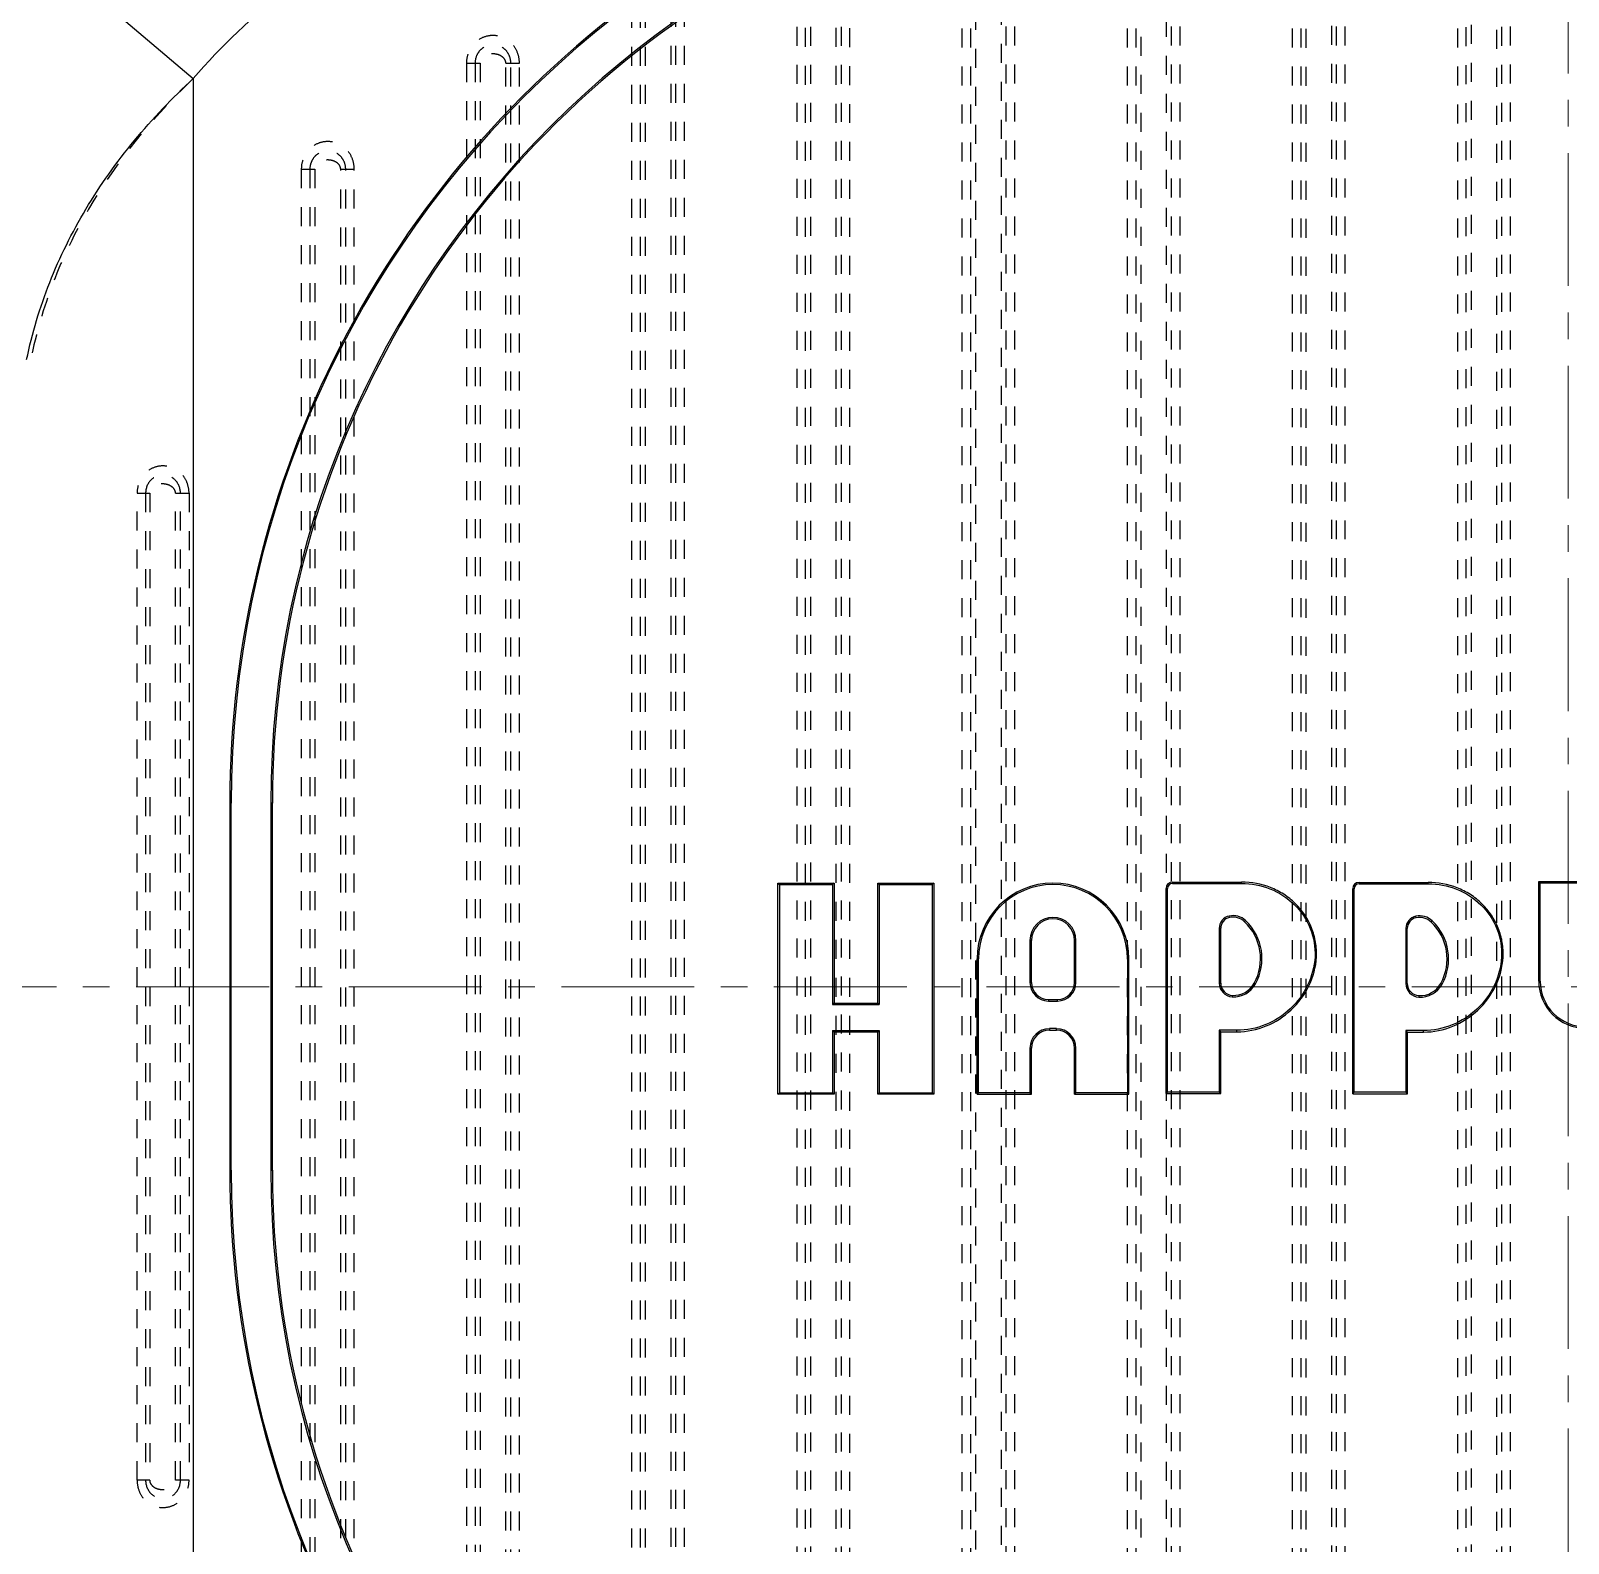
# Model space of a CAD drawing. Header units: millimetres. Extents: x 1937 to 4271, y -9032 to 1737.
# Drawn here: x 2659.6 to 2791.8, y -112.7 to 17.4 of the extents above; entities that cross this region are included whole.
import ezdxf

# ---------------------------------------------------------------- set-up
doc = ezdxf.new("R2010")
doc.units = ezdxf.units.MM
doc.header["$LTSCALE"] = 16.335
doc.linetypes.add('CENTER', pattern=[0.6, 0.375, -0.075, 0.075, -0.075])
doc.linetypes.add('HIDDEN', pattern=[0.2, 0.1, -0.1])
doc.layers.get('0').update_dxf_attribs({"linetype": 'CONTINUOUS'})
doc.layers.add('center', color=1, linetype='CENTER', lineweight=9)
doc.layers.add('DEFAULT_2', color=8, linetype='HIDDEN')

msp = doc.modelspace()

# ---------------------------------------------------------------- linework, layer by layer
at = {"color": 7, "linetype": 'Continuous'}
for p, q in [((2659.902, 24.899), (2673.586, 13.292)), ((2673.586, 13.292), (2673.586, -142.885)), ((2676.713, -49.022), (2676.713, -80.572)), ((2676.841, -49.022), (2676.713, -49.022)), ((2676.841, -80.572), (2676.841, -49.022)), ((2680.251, -49.022), (2680.251, -80.572)), ((2680.379, -49.022), (2680.251, -49.022)), ((2680.379, -80.572), (2680.379, -49.022)), ((2723.853, -74.043), (2723.853, -55.879)), ((2723.853, -55.879), (2723.98, -56.007)), ((2723.853, -55.879), (2728.674, -55.879)), ((2723.98, -56.007), (2723.98, -73.915)), ((2723.98, -56.007), (2728.546, -56.007)), ((2728.674, -55.879), (2728.546, -56.007)), ((2728.546, -56.007), (2728.546, -66.324)), ((2728.674, -55.879), (2728.674, -66.197)), ((2732.429, -66.197), (2732.429, -55.879)), ((2732.429, -55.879), (2732.556, -56.007)), ((2732.429, -55.879), (2737.25, -55.879)), ((2732.556, -56.007), (2732.556, -66.324)), ((2732.556, -56.007), (2737.122, -56.007)), ((2737.25, -55.879), (2737.122, -56.007)), ((2737.122, -56.007), (2737.122, -73.915)), ((2737.25, -55.879), (2737.25, -74.043)), ((2757.222, -73.977), (2757.222, -56.346)), ((2757.35, -56.346), (2757.222, -56.346)), ((2757.35, -73.849), (2757.35, -56.346)), ((2757.771, -55.797), (2757.771, -55.925)), ((2757.771, -55.797), (2763.715, -55.797)), ((2757.771, -55.925), (2763.715, -55.925)), ((2763.715, -55.925), (2763.715, -55.797)), ((2773.267, -74.001), (2773.267, -56.37)), ((2773.394, -56.37), (2773.267, -56.37)), ((2773.394, -73.874), (2773.394, -56.37)), ((2773.815, -55.822), (2773.815, -55.95)), ((2773.815, -55.822), (2779.759, -55.822)), ((2773.815, -55.95), (2779.759, -55.95)), ((2779.759, -55.95), (2779.759, -55.822)), ((2789.258, -64.325), (2789.258, -55.749)), ((2789.258, -55.749), (2789.385, -55.876)), ((2789.258, -55.749), (2794.008, -55.749)), ((2789.385, -64.325), (2789.385, -55.876)), ((2789.385, -55.876), (2793.88, -55.876)), ((2762.669, -58.841), (2762.642, -58.716)), ((2763.971, -59.207), (2764.059, -59.114)), ((2778.713, -58.865), (2778.687, -58.74)), ((2780.015, -59.231), (2780.103, -59.138)), ((2761.788, -59.756), (2761.788, -64.489)), ((2761.915, -59.772), (2761.788, -59.772)), ((2761.915, -64.489), (2761.915, -59.772)), ((2777.832, -59.78), (2777.832, -64.513)), ((2777.96, -59.796), (2777.832, -59.796)), ((2777.96, -64.513), (2777.96, -59.796)), ((2745.519, -60.812), (2745.519, -64.446)), ((2745.647, -60.812), (2745.519, -60.812)), ((2745.647, -64.446), (2745.647, -60.812)), ((2749.344, -64.446), (2749.344, -60.812)), ((2749.472, -60.812), (2749.344, -60.812)), ((2749.472, -64.446), (2749.472, -60.812)), ((2740.97, -74.043), (2740.97, -62.407)), ((2741.097, -62.407), (2740.97, -62.407)), ((2741.097, -73.915), (2741.097, -62.407)), ((2753.894, -62.407), (2753.894, -73.915)), ((2754.021, -62.407), (2753.894, -62.407)), ((2754.021, -74.043), (2754.021, -62.407)), ((2770.152, -62.236), (2770.025, -62.23)), ((2786.197, -62.26), (2786.069, -62.254)), ((2745.519, -64.446), (2745.647, -64.446)), ((2749.344, -64.446), (2749.472, -64.446)), ((2761.788, -64.489), (2761.915, -64.489)), ((2764.793, -64.491), (2764.904, -64.552)), ((2777.832, -64.513), (2777.96, -64.513)), ((2780.837, -64.515), (2780.949, -64.577)), ((2789.258, -64.325), (2789.385, -64.325)), ((2747.098, -65.897), (2747.098, -66.025)), ((2747.098, -65.897), (2747.893, -65.897)), ((2747.098, -66.025), (2747.893, -66.025)), ((2747.893, -66.025), (2747.893, -65.897)), ((2762.919, -65.539), (2762.914, -65.667)), ((2778.964, -65.564), (2778.958, -65.691)), ((2728.674, -66.197), (2728.546, -66.324)), ((2728.546, -66.324), (2732.556, -66.324)), ((2728.674, -66.197), (2732.429, -66.197)), ((2732.429, -66.197), (2732.556, -66.324)), ((2728.546, -68.566), (2728.546, -73.915)), ((2728.674, -68.693), (2728.546, -68.566)), ((2728.546, -68.566), (2732.556, -68.566)), ((2728.674, -68.693), (2728.674, -74.043)), ((2732.429, -68.693), (2728.674, -68.693)), ((2732.429, -68.693), (2732.556, -68.566)), ((2732.429, -74.043), (2732.429, -68.693)), ((2732.556, -68.566), (2732.556, -73.915)), ((2747.198, -68.402), (2747.198, -68.53)), ((2747.793, -68.402), (2747.198, -68.402)), ((2747.198, -68.53), (2747.793, -68.53)), ((2747.793, -68.53), (2747.793, -68.402)), ((2761.789, -68.542), (2761.789, -73.849)), ((2761.917, -68.669), (2761.789, -68.542)), ((2763.316, -68.542), (2761.789, -68.542)), ((2761.917, -73.977), (2761.917, -68.669)), ((2761.917, -68.669), (2763.316, -68.669)), ((2763.316, -68.669), (2763.316, -68.542)), ((2777.833, -68.566), (2777.833, -73.874)), ((2777.961, -68.694), (2777.833, -68.566)), ((2779.361, -68.566), (2777.833, -68.566)), ((2777.961, -74.001), (2777.961, -68.694)), ((2777.961, -68.694), (2779.361, -68.694)), ((2779.361, -68.694), (2779.361, -68.566)), ((2745.519, -70.082), (2745.519, -73.915)), ((2745.647, -70.082), (2745.519, -70.082)), ((2745.647, -74.043), (2745.647, -70.082)), ((2749.344, -74.043), (2749.344, -70.082)), ((2749.472, -70.082), (2749.344, -70.082)), ((2749.472, -73.915), (2749.472, -70.082)), ((2723.853, -74.043), (2723.98, -73.915)), ((2723.98, -73.915), (2728.546, -73.915)), ((2728.674, -74.043), (2728.546, -73.915)), ((2732.429, -74.043), (2732.556, -73.915)), ((2732.556, -73.915), (2737.122, -73.915)), ((2737.25, -74.043), (2737.122, -73.915)), ((2740.97, -74.043), (2741.097, -73.915)), ((2745.519, -73.915), (2741.097, -73.915)), ((2745.647, -74.043), (2745.519, -73.915)), ((2749.344, -74.043), (2749.472, -73.915)), ((2753.894, -73.915), (2749.472, -73.915)), ((2754.021, -74.043), (2753.894, -73.915)), ((2757.222, -73.977), (2757.35, -73.849)), ((2757.222, -73.977), (2761.917, -73.977)), ((2761.789, -73.849), (2757.35, -73.849)), ((2761.917, -73.977), (2761.789, -73.849)), ((2773.267, -74.001), (2773.394, -73.874)), ((2773.267, -74.001), (2777.961, -74.001)), ((2777.833, -73.874), (2773.394, -73.874)), ((2777.961, -74.001), (2777.833, -73.874)), ((2728.674, -74.043), (2723.853, -74.043)), ((2737.25, -74.043), (2732.429, -74.043)), ((2740.97, -74.043), (2745.647, -74.043)), ((2749.344, -74.043), (2754.021, -74.043)), ((2676.713, -80.572), (2676.841, -80.572)), ((2680.251, -80.572), (2680.379, -80.572))]:
    msp.add_line(p, q, dxfattribs=at)
for centre, radius, start, end in [((2711.146, -18.566), 75.411, 98.74901, 171.02639), ((2711.146, -18.566), 74.964, 98.74901, 171.02639), ((2711.146, -18.566), 74.465, 98.74901, 171.02639), ((2711.146, -18.566), 69.173, 98.74901, 171.02639), ((2711.146, -18.566), 68.675, 98.74901, 171.02639), ((2762.696, -49.022), 85.855, 90, 180), ((2762.696, -49.022), 82.445, 90, 180), ((2711.146, -18.566), 49.251, 126.78659, 139.69559), ((2762.696, -49.022), 85.983, 125.61544, 180), ((2762.696, -49.022), 82.317, 121.88132, 180), ((2747.496, -62.407), 6.526, 360, 180), ((2747.496, -62.407), 6.398, 360, 180), ((2757.771, -56.346), 0.548, 90, 180), ((2757.771, -56.346), 0.421, 90, 180), ((2773.815, -56.37), 0.548, 90, 180), ((2773.815, -56.37), 0.421, 90, 180), ((2747.496, -60.812), 1.977, 359.99997, 179.99997), ((2747.496, -60.812), 1.849, 359.99997, 179.99997), ((2762.867, -59.772), 0.952, 102.00106, 180), ((2762.971, -60.264), 1.583, 46.60569, 102.00106), ((2762.971, -60.264), 1.455, 46.60572, 102.00106), ((2760.972, -62.379), 4.366, 331.07286, 46.6053), ((2760.972, -62.379), 4.493, 331.07286, 46.6053), ((2778.911, -59.796), 0.952, 102.00106, 180), ((2779.016, -60.288), 1.583, 46.60569, 102.00106), ((2779.016, -60.288), 1.455, 46.60572, 102.00106), ((2777.016, -62.403), 4.366, 331.07286, 46.6053), ((2777.016, -62.403), 4.493, 331.07286, 46.6053), ((2747.098, -64.446), 1.579, 180, 270), ((2747.098, -64.446), 1.452, 180, 270), ((2747.893, -64.446), 1.579, 270, 0), ((2747.893, -64.446), 1.452, 270, 0), ((2762.967, -64.489), 1.179, 180, 267.41042), ((2762.967, -64.489), 1.052, 180, 267.41042), ((2763.011, -63.506), 2.163, 267.41042, 331.07286), ((2763.011, -63.506), 2.035, 267.41042, 331.07286), ((2779.011, -64.513), 1.179, 180, 267.41042), ((2779.011, -64.513), 1.052, 180, 267.41042), ((2779.056, -63.531), 2.163, 267.41042, 331.07286), ((2779.056, -63.531), 2.035, 267.41042, 331.07286), ((2793.298, -64.325), 4.04, 180.00001, 270.00001), ((2793.298, -64.325), 3.913, 180.00001, 270.00001), ((2747.198, -70.082), 1.679, 90, 180), ((2747.198, -70.082), 1.552, 90, 180), ((2747.793, -70.082), 1.679, 0, 90), ((2747.793, -70.082), 1.552, 0, 90), ((2762.696, -80.572), 85.983, 180, 234.38456), ((2762.696, -80.572), 85.855, 180, 270), ((2762.696, -80.572), 82.445, 180, 270), ((2762.696, -80.572), 82.317, 180, 238.11868)]:
    msp.add_arc(centre, radius, start, end, dxfattribs=at)
for points, knots in [([(2659.902, 24.899), (2657.921, 22.564), (2654.269, 17.622), (2649.846, 9.542), (2646.562, 0.937), (2645.179, -5.05), (2644.696, -8.073)], [0, 0, 0, 0, 0.2500741, 0.5000447, 0.7499954, 1, 1, 1, 1]), ([(2659.257, -10.872), (2659.722, -8.612), (2661.073, -4.13), (2664.22, 2.215), (2668.412, 8.105), (2671.777, 11.63), (2673.586, 13.292)], [0, 0, 0, 0, 0.242583, 0.4894023, 0.7416661, 1, 1, 1, 1]), ([(2770.152, -62.236), (2770.17, -61.812), (2770.117, -60.959), (2769.66, -59.322), (2768.691, -57.865), (2767.356, -56.811), (2765.844, -56.035), (2764.559, -55.797), (2763.715, -55.797)], [0, 0, 0, 0, 0.1252718, 0.2506064, 0.499847, 0.6251605, 0.75047, 1, 1, 1, 1]), ([(2763.715, -55.925), (2764.542, -55.925), (2766.213, -56.231), (2768.354, -57.603), (2769.778, -59.718), (2770.058, -61.404), (2770.025, -62.229)], [0, 0, 0, 0, 0.2502633, 0.5002376, 0.7500838, 1, 1, 1, 1]), ([(2786.197, -62.26), (2786.214, -61.837), (2786.161, -60.983), (2785.704, -59.346), (2784.735, -57.889), (2783.401, -56.836), (2781.889, -56.059), (2780.603, -55.822), (2779.759, -55.822)], [0, 0, 0, 0, 0.1252718, 0.2506064, 0.499847, 0.6251605, 0.75047, 1, 1, 1, 1]), ([(2779.759, -55.95), (2780.586, -55.95), (2782.257, -56.255), (2784.399, -57.627), (2785.823, -59.742), (2786.103, -61.429), (2786.069, -62.254)], [0, 0, 0, 0, 0.2502633, 0.5002376, 0.7500838, 1, 1, 1, 1]), ([(2762.642, -58.716), (2762.41, -58.765), (2761.968, -59.031), (2761.788, -59.518), (2761.788, -59.756)], [0, 0, 0, 0, 0.4998673, 1, 1, 1, 1]), ([(2778.687, -58.74), (2778.454, -58.79), (2778.012, -59.056), (2777.832, -59.543), (2777.832, -59.78)], [0, 0, 0, 0, 0.4998673, 1, 1, 1, 1]), ([(2770.025, -62.229), (2769.972, -63.066), (2769.527, -64.734), (2768.001, -66.8), (2765.847, -68.2), (2764.155, -68.542), (2763.316, -68.542)], [0, 0, 0, 0, 0.2499863, 0.5000031, 0.7500191, 1, 1, 1, 1]), ([(2763.316, -68.669), (2764.171, -68.669), (2765.896, -68.322), (2768.091, -66.894), (2769.646, -64.789), (2770.099, -63.088), (2770.152, -62.236)], [0, 0, 0, 0, 0.2499782, 0.4999864, 0.7500007, 1, 1, 1, 1]), ([(2786.069, -62.254), (2786.017, -63.09), (2785.572, -64.758), (2784.046, -66.824), (2781.892, -68.224), (2780.199, -68.566), (2779.361, -68.566)], [0, 0, 0, 0, 0.2499863, 0.5000031, 0.7500191, 1, 1, 1, 1]), ([(2779.361, -68.694), (2780.215, -68.694), (2781.94, -68.346), (2784.135, -66.919), (2785.691, -64.813), (2786.143, -63.113), (2786.197, -62.26)], [0, 0, 0, 0, 0.2499782, 0.4999864, 0.7500007, 1, 1, 1, 1])]:
    msp.add_open_spline(points, degree=3, knots=knots, dxfattribs=at)
at = {"layer": 'center', "color": 1, "linetype": 'CENTER', "ltscale": 1.86513}
for p, q in [((2791.796, -223.901), (2791.796, 75.97)), ((2632.107, -64.797), (2951.484, -64.797))]:
    msp.add_line(p, q, dxfattribs=at)
at = {"layer": 'DEFAULT_2', "color": 8, "linetype": 'HIDDEN'}
for p, q in [((2769.236, 24.103), (2769.236, -153.696)), ((2771.456, -153.696), (2771.456, 24.103)), ((2783.436, 24.448), (2783.436, -154.041)), ((2785.656, -154.041), (2785.656, 24.448)), ((2755.036, 23.416), (2755.036, -153.01)), ((2757.256, -153.01), (2757.256, 23.416)), ((2740.836, 22.387), (2740.836, -151.98)), ((2743.056, -151.98), (2743.056, 22.387)), ((2725.47, 21.015), (2725.47, -150.608)), ((2726.208, -150.606), (2726.208, 21.013)), ((2726.636, 21.013), (2726.636, -150.606)), ((2728.856, -150.606), (2728.856, 21.013)), ((2729.284, 21.013), (2729.284, -150.606)), ((2730.022, -150.608), (2730.022, 21.015)), ((2739.67, 20.877), (2739.67, -150.471)), ((2740.409, 20.877), (2740.409, -150.471)), ((2743.483, -150.471), (2743.483, 20.877)), ((2744.222, -150.471), (2744.222, 20.877)), ((2753.87, 20.877), (2753.87, -150.471)), ((2754.608, 20.877), (2754.608, -150.471)), ((2757.684, -150.471), (2757.684, 20.877)), ((2758.422, -150.471), (2758.422, 20.877)), ((2768.07, 20.877), (2768.07, -150.471)), ((2768.808, 20.877), (2768.808, -150.517)), ((2771.884, -150.471), (2771.884, 20.877)), ((2772.622, -150.471), (2772.622, 20.877)), ((2782.27, 20.877), (2782.27, -150.471)), ((2783.008, -150.53), (2783.008, 20.936)), ((2786.084, -150.506), (2786.084, 20.913)), ((2786.822, -150.471), (2786.822, 20.877)), ((2711.27, 19.292), (2711.27, -148.885)), ((2712.008, 19.292), (2712.008, -148.885)), ((2712.436, 19.292), (2712.436, -148.885)), ((2714.656, -148.885), (2714.656, 19.292)), ((2715.084, -148.885), (2715.084, 19.292)), ((2715.822, -148.885), (2715.822, 19.292)), ((2697.07, 14.617), (2697.07, -144.211)), ((2697.07, 14.617), (2698.236, 14.617)), ((2697.808, 14.617), (2697.808, -144.211)), ((2698.236, 14.617), (2698.236, -144.211)), ((2700.456, -144.211), (2700.456, 14.617)), ((2700.456, 14.617), (2701.622, 14.617)), ((2700.884, -144.211), (2700.884, 14.617)), ((2701.622, -144.211), (2701.622, 14.617)), ((2682.87, 5.496), (2682.87, -135.089)), ((2682.87, 5.496), (2684.036, 5.496)), ((2683.608, 5.496), (2683.608, -135.089)), ((2684.036, 5.496), (2684.036, -135.089)), ((2686.256, -135.089), (2686.256, 5.496)), ((2686.256, 5.496), (2687.422, 5.496)), ((2686.684, -135.089), (2686.684, 5.496)), ((2687.422, -135.089), (2687.422, 5.496)), ((2668.756, -107.232), (2668.756, -22.362)), ((2668.756, -22.362), (2669.836, -22.362)), ((2669.481, -22.362), (2669.481, -107.232)), ((2669.836, -22.362), (2669.836, -107.232)), ((2672.056, -107.232), (2672.056, -22.362)), ((2672.056, -22.362), (2673.217, -22.362)), ((2672.484, -107.232), (2672.484, -22.362)), ((2673.217, -22.362), (2673.217, -107.232)), ((2669.836, -107.232), (2668.756, -107.232)), ((2673.217, -107.232), (2672.056, -107.232))]:
    msp.add_line(p, q, dxfattribs=at)
msp.add_arc((2711.146, -18.566), 67.429, 98.74901, 171.02639, dxfattribs=at)
for points, knots in [([(2636.107, -64.797), (2636.107, -59.948), (2636.251, -52.673), (2636.731, -42.985), (2637.234, -35.728), (2637.88, -28.483), (2638.671, -21.251), (2639.449, -15.239), (2640.129, -10.438), (2640.698, -6.845), (2641.368, -3.268), (2642.224, 0.269), (2643.28, 3.752), (2644.506, 7.179), (2645.902, 10.54), (2647.991, 14.918), (2651.016, 20.183), (2655.269, 26.098), (2660.102, 31.55), (2665.464, 36.483), (2671.301, 40.843), (2677.55, 44.59), (2684.15, 47.675), (2691.026, 50.092), (2696.941, 51.464), (2701.724, 52.269), (2705.325, 52.78), (2708.929, 53.274), (2712.532, 53.769), (2716.138, 54.244), (2720.951, 54.839), (2726.974, 55.525), (2734.21, 56.267), (2741.455, 56.919), (2748.707, 57.484), (2758.385, 58.12), (2770.496, 58.696), (2780.193, 58.922), (2785.042, 58.976)], [0, 0, 0, 0, 0.0624978, 0.0937481, 0.1249983, 0.1562486, 0.1874987, 0.2187485, 0.234373, 0.2500021, 0.26563, 0.2812543, 0.2968847, 0.3125143, 0.3281415, 0.3437693, 0.375015, 0.4062602, 0.4375058, 0.4687519, 0.4999989, 0.5312466, 0.5624953, 0.5937455, 0.6249961, 0.640623, 0.6562486, 0.6718748, 0.6874998, 0.7031244, 0.7187494, 0.75, 0.7812501, 0.8125003, 0.8437506, 0.8750009, 0.9375004, 1, 1, 1, 1]), ([(2785, 58.913), (2780.154, 58.858), (2770.462, 58.632), (2758.358, 58.056), (2748.686, 57.419), (2741.438, 56.855), (2734.197, 56.202), (2726.965, 55.462), (2719.742, 54.635), (2713.732, 53.875), (2708.931, 53.215), (2705.331, 52.712), (2701.733, 52.193), (2698.146, 51.6), (2694.583, 50.869), (2691.068, 49.933), (2687.606, 48.818), (2683.071, 47.105), (2677.575, 44.53), (2671.33, 40.787), (2665.497, 36.428), (2660.139, 31.498), (2655.31, 26.049), (2651.06, 20.136), (2647.434, 13.822), (2644.963, 8.279), (2643.333, 3.713), (2642.286, 0.229), (2641.421, -3.303), (2640.735, -6.875), (2640.196, -10.47), (2639.687, -14.069), (2639.196, -17.671), (2638.747, -21.278), (2638.336, -24.89), (2637.835, -29.71), (2637.295, -35.745), (2636.793, -42.998), (2636.314, -52.679), (2636.17, -59.95), (2636.17, -64.797)], [0, 0, 0, 0, 0.0625008, 0.1250012, 0.1562519, 0.1875025, 0.2187531, 0.2500036, 0.2812541, 0.3125045, 0.3281297, 0.3437549, 0.35938, 0.3750081, 0.3906336, 0.4062608, 0.4218906, 0.4375181, 0.4687638, 0.5000096, 0.5312554, 0.5625012, 0.5937471, 0.6249929, 0.6562388, 0.6874845, 0.7031126, 0.7187406, 0.734369, 0.7499946, 0.7656207, 0.7812476, 0.7968722, 0.8124972, 0.8281229, 0.8437486, 0.874999, 0.9062498, 0.9375006, 1, 1, 1, 1]), ([(2637.245, -64.797), (2637.245, -59.985), (2637.387, -52.767), (2637.86, -43.155), (2638.358, -35.954), (2638.995, -28.765), (2639.772, -21.589), (2640.713, -14.433), (2641.537, -8.473), (2642.434, -3.744), (2643.27, -0.232), (2644.304, 3.229), (2645.915, 7.764), (2648.359, 13.272), (2651.956, 19.542), (2656.175, 25.412), (2660.975, 30.817), (2666.304, 35.702), (2672.106, 40.014), (2677.285, 43.093), (2681.599, 45.228), (2684.913, 46.661), (2688.298, 47.92), (2691.74, 49.009), (2695.234, 49.922), (2698.777, 50.621), (2702.341, 51.186), (2705.912, 51.713), (2709.486, 52.212), (2714.254, 52.857), (2720.221, 53.612), (2727.392, 54.428), (2734.572, 55.159), (2741.761, 55.803), (2748.957, 56.362), (2758.56, 56.99), (2770.576, 57.56), (2780.198, 57.784), (2785.009, 57.839)], [0, 0, 0, 0, 0.0624991, 0.0937498, 0.125, 0.1562507, 0.1875007, 0.2187507, 0.2500008, 0.2656296, 0.2812561, 0.2968839, 0.312513, 0.3437577, 0.3750034, 0.4062488, 0.4374943, 0.4687397, 0.4999852, 0.5312305, 0.5468588, 0.5624862, 0.5781132, 0.5937437, 0.6093715, 0.6249946, 0.6406244, 0.6562505, 0.6718742, 0.687499, 0.7187495, 0.7499994, 0.7812496, 0.8124997, 0.84375, 0.8750003, 0.9375, 1, 1, 1, 1]), ([(2785.051, 57.776), (2780.243, 57.722), (2770.627, 57.499), (2756.217, 56.816), (2744.224, 55.959), (2734.645, 55.106), (2727.469, 54.378), (2720.306, 53.553), (2714.344, 52.793), (2709.577, 52.153), (2704.808, 51.501), (2698.858, 50.62), (2691.797, 49.073), (2684.956, 46.724), (2678.396, 43.674), (2672.175, 39.983), (2666.368, 35.674), (2661.036, 30.789), (2656.234, 25.384), (2652.012, 19.515), (2648.416, 13.242), (2645.968, 7.733), (2644.358, 3.194), (2643.327, -0.266), (2642.484, -3.775), (2641.583, -8.502), (2640.922, -13.269), (2640.31, -18.041), (2639.724, -22.814), (2639.057, -28.787), (2638.412, -35.971), (2637.921, -43.168), (2637.57, -50.373), (2637.356, -57.584), (2637.307, -62.392), (2637.307, -64.797)], [0, 0, 0, 0, 0.0624778, 0.1249545, 0.1874328, 0.2186768, 0.2499155, 0.2811409, 0.3123692, 0.3279961, 0.3436372, 0.3749175, 0.4061342, 0.4373971, 0.4686991, 0.4999706, 0.531227, 0.5624907, 0.5937535, 0.6250104, 0.656267, 0.6875406, 0.7031841, 0.7188181, 0.7344363, 0.7500518, 0.7813162, 0.7969485, 0.812571, 0.8438003, 0.8750334, 0.9062763, 0.9375206, 0.9687617, 1, 1, 1, 1]), ([(2661.422, 23.609), (2659.5, 21.343), (2655.956, 16.548), (2651.664, 8.708), (2648.477, 0.359), (2647.134, -5.451), (2646.666, -8.384)], [0, 0, 0, 0, 0.2500775, 0.5000459, 0.7499939, 1, 1, 1, 1]), ([(2701.622, 14.617), (2701.622, 14.921), (2701.516, 15.534), (2701.028, 16.329), (2700.266, 16.872), (2699.35, 17.064), (2698.433, 16.875), (2697.667, 16.334), (2697.177, 15.537), (2697.07, 14.922), (2697.07, 14.617)], [0, 0, 0, 0, 0.1249196, 0.2497626, 0.3745895, 0.4994301, 0.6243862, 0.7494373, 0.8747427, 1, 1, 1, 1]), ([(2700.884, 14.617), (2700.884, 14.829), (2700.8, 15.25), (2700.458, 15.781), (2699.944, 16.126), (2699.346, 16.25), (2698.749, 16.127), (2698.235, 15.782), (2697.892, 15.25), (2697.808, 14.829), (2697.808, 14.617)], [0, 0, 0, 0, 0.1299356, 0.2560707, 0.3787557, 0.4998902, 0.6210833, 0.7438332, 0.8699682, 1, 1, 1, 1]), ([(2700.456, 14.617), (2700.456, 14.726), (2700.383, 14.956), (2700.122, 15.218), (2699.76, 15.38), (2699.348, 15.437), (2698.935, 15.381), (2698.571, 15.219), (2698.31, 14.957), (2698.236, 14.727), (2698.236, 14.617)], [0, 0, 0, 0, 0.1088693, 0.2282085, 0.3597813, 0.4994109, 0.6391631, 0.7710307, 0.8907764, 1, 1, 1, 1]), ([(2673.586, 13.292), (2670.096, 10.004), (2665.495, 4.382), (2661.377, -4.138), (2660.061, -8.615), (2659.609, -10.872)], [0, 0, 0, 0, 0.5083253, 0.7559496, 1, 1, 1, 1]), ([(2687.422, 5.496), (2687.422, 5.8), (2687.316, 6.413), (2686.828, 7.209), (2686.064, 7.75), (2685.148, 7.942), (2684.231, 7.752), (2683.467, 7.21), (2682.976, 6.415), (2682.87, 5.8), (2682.87, 5.496)], [0, 0, 0, 0, 0.1249801, 0.2498974, 0.3747645, 0.4997196, 0.6246376, 0.7496398, 0.8747601, 1, 1, 1, 1]), ([(2686.684, 5.496), (2686.69, 5.699), (2686.605, 6.111), (2686.276, 6.64), (2685.762, 7.002), (2685.147, 7.13), (2684.532, 7.003), (2684.018, 6.641), (2683.687, 6.113), (2683.598, 5.7), (2683.608, 5.496)], [0, 0, 0, 0, 0.1249779, 0.2498292, 0.3747215, 0.49966, 0.6246792, 0.7495228, 0.8748677, 1, 1, 1, 1]), ([(2686.256, 5.496), (2686.256, 5.62), (2686.167, 5.872), (2685.877, 6.122), (2685.525, 6.265), (2685.146, 6.311), (2684.767, 6.265), (2684.415, 6.122), (2684.125, 5.872), (2684.035, 5.62), (2684.036, 5.496)], [0, 0, 0, 0, 0.1244402, 0.2485, 0.3736444, 0.5000072, 0.6263659, 0.7515155, 0.8755718, 1, 1, 1, 1]), ([(2673.217, -22.362), (2673.217, -22.063), (2673.112, -21.46), (2672.633, -20.677), (2671.883, -20.143), (2670.983, -19.951), (2670.081, -20.134), (2669.328, -20.667), (2668.854, -21.457), (2668.756, -22.062), (2668.756, -22.362)], [0, 0, 0, 0, 0.124962, 0.2498476, 0.3747119, 0.4995476, 0.6244713, 0.7494464, 0.8747239, 1, 1, 1, 1]), ([(2672.484, -22.362), (2672.483, -21.959), (2672.174, -21.138), (2670.99, -20.621), (2669.791, -21.124), (2669.482, -21.955), (2669.481, -22.362)], [0, 0, 0, 0, 0.2559789, 0.4986305, 0.7408909, 1, 1, 1, 1]), ([(2672.056, -22.362), (2672.056, -22.253), (2671.983, -22.023), (2671.722, -21.761), (2671.36, -21.599), (2670.948, -21.542), (2670.535, -21.598), (2670.171, -21.76), (2669.91, -22.022), (2669.836, -22.252), (2669.836, -22.362)], [0, 0, 0, 0, 0.1088693, 0.2282085, 0.3597813, 0.4994109, 0.6391631, 0.7710307, 0.8907764, 1, 1, 1, 1]), ([(2791.796, -188.608), (2786.806, -188.608), (2776.825, -188.483), (2761.864, -187.925), (2749.412, -187.149), (2739.464, -186.343), (2732.011, -185.646), (2724.568, -184.854), (2718.373, -184.122), (2713.424, -183.483), (2709.715, -182.98), (2706.007, -182.472), (2702.302, -181.941), (2698.608, -181.335), (2694.936, -180.602), (2691.308, -179.669), (2687.741, -178.528), (2684.236, -177.207), (2679.661, -175.209), (2674.151, -172.26), (2667.945, -168.053), (2662.214, -163.219), (2657.021, -157.811), (2652.422, -151.89), (2648.469, -145.52), (2645.745, -139.895), (2643.934, -135.243), (2642.755, -131.688), (2641.758, -128.078), (2640.983, -124.414), (2640.376, -120.72), (2639.825, -117.018), (2639.315, -113.31), (2638.682, -108.36), (2637.984, -102.161), (2637.3, -94.707), (2636.767, -87.24), (2636.26, -77.273), (2636.107, -69.787), (2636.107, -64.797)], [0, 0, 0, 0, 0.0624997, 0.1249993, 0.1874988, 0.2187491, 0.2499994, 0.2812497, 0.3125, 0.3281251, 0.3437503, 0.3593752, 0.3750001, 0.3906293, 0.4062574, 0.4218831, 0.4375146, 0.4531451, 0.4687726, 0.5000192, 0.5312643, 0.562509, 0.5937532, 0.6249971, 0.6562412, 0.6874858, 0.7031128, 0.718743, 0.7343723, 0.7499953, 0.7656246, 0.7812519, 0.7968758, 0.8125009, 0.8437514, 0.8750016, 0.9062519, 0.9375023, 1, 1, 1, 1]), ([(2636.17, -64.797), (2636.17, -69.785), (2636.323, -77.268), (2636.83, -87.232), (2637.362, -94.696), (2637.933, -100.905), (2638.464, -105.865), (2638.899, -109.581), (2639.378, -113.291), (2639.895, -116.996), (2640.42, -120.701), (2641.235, -125.622), (2642.716, -131.691), (2645.259, -138.741), (2648.522, -145.488), (2652.475, -151.855), (2657.072, -157.774), (2662.264, -163.179), (2667.994, -168.011), (2674.197, -172.215), (2680.807, -175.748), (2686.595, -178.098), (2691.35, -179.61), (2694.974, -180.549), (2698.642, -181.296), (2701.722, -181.78), (2704.191, -182.133), (2706.66, -182.486), (2709.747, -182.926), (2713.454, -183.428), (2718.402, -184.059), (2724.594, -184.795), (2732.035, -185.585), (2739.484, -186.281), (2749.428, -187.087), (2761.876, -187.862), (2776.831, -188.421), (2786.808, -188.545), (2791.796, -188.545)], [0, 0, 0, 0, 0.0625013, 0.0937532, 0.125005, 0.1562565, 0.1718828, 0.1875089, 0.203134, 0.21876, 0.2343879, 0.2500131, 0.2812592, 0.3125051, 0.3437509, 0.3749968, 0.4062426, 0.4374885, 0.4687343, 0.4999802, 0.5312261, 0.5624719, 0.5781006, 0.5937283, 0.6093561, 0.6249816, 0.6327952, 0.6406086, 0.6562342, 0.6718597, 0.6874857, 0.7187373, 0.7499888, 0.7812405, 0.8124921, 0.8749945, 0.9374971, 1, 1, 1, 1]), ([(2791.796, -187.47), (2786.843, -187.47), (2776.937, -187.348), (2762.087, -186.796), (2749.727, -186.031), (2739.853, -185.235), (2732.455, -184.547), (2725.066, -183.767), (2718.918, -183.04), (2714.004, -182.415), (2710.322, -181.923), (2706.644, -181.401), (2702.968, -180.869), (2699.293, -180.322), (2695.646, -179.605), (2692.044, -178.688), (2688.494, -177.585), (2685.008, -176.295), (2680.459, -174.331), (2674.976, -171.431), (2668.803, -167.275), (2663.102, -162.492), (2657.938, -157.133), (2653.368, -151.259), (2649.445, -144.936), (2646.748, -139.35), (2644.957, -134.729), (2643.793, -131.2), (2642.817, -127.612), (2642.064, -123.973), (2641.454, -120.308), (2640.913, -116.632), (2640.418, -112.95), (2639.947, -109.266), (2639.512, -105.576), (2638.986, -100.651), (2638.424, -94.485), (2637.897, -87.074), (2637.395, -77.18), (2637.245, -69.75), (2637.245, -64.797)], [0, 0, 0, 0, 0.0625009, 0.1250014, 0.1875017, 0.2187523, 0.2500029, 0.2812534, 0.3125038, 0.3281295, 0.3437546, 0.359379, 0.3750057, 0.3906321, 0.4062568, 0.4218859, 0.4375138, 0.4531413, 0.4687692, 0.5000139, 0.5312586, 0.5625033, 0.593748, 0.6249927, 0.6562373, 0.687482, 0.703109, 0.718739, 0.7343663, 0.749991, 0.7656209, 0.7812465, 0.7968712, 0.8124967, 0.8281222, 0.8437477, 0.8749986, 0.9062494, 0.9375004, 1, 1, 1, 1]), ([(2637.307, -64.797), (2637.307, -69.747), (2637.458, -77.175), (2637.959, -87.064), (2638.485, -94.472), (2639.161, -101.868), (2639.85, -108.019), (2640.475, -112.93), (2640.982, -116.608), (2641.523, -120.282), (2642.112, -123.949), (2642.875, -127.586), (2643.853, -131.17), (2645.013, -134.7), (2646.803, -139.318), (2649.499, -144.902), (2653.42, -151.223), (2657.988, -157.094), (2663.15, -162.45), (2668.848, -167.231), (2675.021, -171.383), (2680.501, -174.283), (2685.051, -176.242), (2688.535, -177.533), (2692.082, -178.642), (2695.688, -179.54), (2699.335, -180.244), (2703.002, -180.833), (2706.679, -181.354), (2710.358, -181.857), (2714.038, -182.354), (2718.948, -182.984), (2725.095, -183.705), (2732.48, -184.486), (2739.875, -185.174), (2749.745, -185.969), (2762.099, -186.734), (2776.943, -187.285), (2786.845, -187.408), (2791.796, -187.408)], [0, 0, 0, 0, 0.0624978, 0.0937481, 0.1249985, 0.1562486, 0.1874994, 0.2031243, 0.2187482, 0.234376, 0.2500044, 0.2656275, 0.2812573, 0.296887, 0.312514, 0.3437585, 0.3750025, 0.4062464, 0.4374904, 0.4687352, 0.4999803, 0.5312267, 0.5468544, 0.5624856, 0.578117, 0.5937421, 0.6093708, 0.6249997, 0.6406244, 0.6562493, 0.6718745, 0.6874997, 0.71875, 0.7500003, 0.7812506, 0.812501, 0.8750006, 0.9375002, 1, 1, 1, 1]), ([(2947.484, -64.797), (2947.484, -69.787), (2947.332, -77.273), (2946.824, -87.24), (2946.291, -94.707), (2945.607, -102.161), (2944.91, -108.36), (2944.277, -113.31), (2943.765, -117.018), (2943.216, -120.72), (2942.612, -124.415), (2941.833, -128.078), (2940.836, -131.688), (2939.659, -135.243), (2937.846, -139.895), (2935.123, -145.52), (2931.17, -151.89), (2926.57, -157.811), (2921.377, -163.218), (2915.646, -168.053), (2909.441, -172.26), (2903.93, -175.209), (2899.356, -177.208), (2895.851, -178.529), (2892.283, -179.669), (2887.446, -180.91), (2882.525, -181.769), (2877.585, -182.471), (2873.876, -182.978), (2870.168, -183.483), (2865.219, -184.123), (2859.024, -184.854), (2851.581, -185.646), (2844.128, -186.343), (2834.18, -187.149), (2821.728, -187.925), (2806.766, -188.483), (2796.786, -188.608), (2791.796, -188.608)], [0, 0, 0, 0, 0.062498, 0.0937485, 0.124999, 0.1562493, 0.1875001, 0.203125, 0.218749, 0.234377, 0.2500055, 0.2656287, 0.2812586, 0.2968883, 0.3125153, 0.34376, 0.3750043, 0.4062483, 0.4374926, 0.4687376, 0.499983, 0.5312297, 0.5468575, 0.5624883, 0.5781194, 0.5937454, 0.6249976, 0.6406227, 0.6562481, 0.6718733, 0.6874984, 0.7187489, 0.7499993, 0.7812498, 0.8125002, 0.8750001, 0.9375, 1, 1, 1, 1]), ([(2791.796, -187.408), (2796.747, -187.408), (2806.649, -187.285), (2821.492, -186.734), (2833.847, -185.969), (2843.717, -185.174), (2851.111, -184.486), (2858.497, -183.706), (2864.643, -182.983), (2869.554, -182.353), (2873.234, -181.858), (2876.913, -181.355), (2880.589, -180.829), (2884.256, -180.242), (2887.904, -179.543), (2891.51, -178.643), (2895.056, -177.532), (2898.541, -176.242), (2903.09, -174.283), (2908.571, -171.383), (2914.743, -167.231), (2920.442, -162.45), (2925.604, -157.094), (2930.172, -151.223), (2934.093, -144.902), (2936.789, -139.319), (2938.578, -134.7), (2939.739, -131.171), (2940.718, -127.586), (2941.476, -123.949), (2942.069, -120.282), (2942.612, -116.609), (2943.117, -112.93), (2943.742, -108.019), (2944.43, -101.868), (2945.106, -94.472), (2945.633, -87.064), (2946.134, -77.175), (2946.284, -69.747), (2946.284, -64.797)], [0, 0, 0, 0, 0.0624998, 0.1249994, 0.187499, 0.2187494, 0.2499997, 0.28125, 0.3125003, 0.3281256, 0.3437508, 0.3593754, 0.3750001, 0.3906297, 0.4062576, 0.4218826, 0.4375145, 0.4531454, 0.4687728, 0.5000194, 0.5312644, 0.5625091, 0.5937531, 0.6249969, 0.656241, 0.6874855, 0.7031125, 0.7187428, 0.7343722, 0.7499951, 0.7656243, 0.7812517, 0.7968756, 0.8125006, 0.8437513, 0.8750014, 0.9062518, 0.9375022, 1, 1, 1, 1]), ([(2946.347, -64.797), (2946.347, -69.749), (2946.197, -77.18), (2945.695, -87.073), (2945.169, -94.484), (2944.49, -101.883), (2943.807, -108.037), (2943.174, -112.949), (2942.665, -116.629), (2942.146, -120.308), (2941.547, -123.975), (2940.767, -127.61), (2939.473, -132.393), (2937.382, -138.234), (2934.147, -144.936), (2930.223, -151.259), (2925.653, -157.133), (2920.489, -162.492), (2914.789, -167.276), (2908.615, -171.431), (2902.037, -174.912), (2896.278, -177.217), (2891.547, -178.689), (2888.545, -179.45), (2886.121, -179.961), (2883.684, -180.405), (2880.623, -180.868), (2876.947, -181.405), (2872.042, -182.093), (2865.903, -182.896), (2858.525, -183.767), (2851.136, -184.547), (2843.738, -185.235), (2833.864, -186.031), (2821.505, -186.797), (2806.655, -187.348), (2796.749, -187.47), (2791.796, -187.47)], [0, 0, 0, 0, 0.062499, 0.0937501, 0.1250012, 0.1562523, 0.1875038, 0.2031281, 0.2187543, 0.2343841, 0.2500093, 0.2656363, 0.2812673, 0.3125152, 0.3437617, 0.3750079, 0.4062538, 0.4374995, 0.4687451, 0.4999905, 0.5312358, 0.5624809, 0.5781084, 0.593737, 0.6015507, 0.609363, 0.6249904, 0.6406165, 0.6562415, 0.6874927, 0.7187437, 0.7499948, 0.7812459, 0.812497, 0.8749979, 0.9374989, 1, 1, 1, 1]), ([(2791.796, -188.545), (2796.784, -188.545), (2806.761, -188.421), (2821.716, -187.862), (2834.163, -187.087), (2844.107, -186.281), (2851.557, -185.585), (2858.997, -184.795), (2865.189, -184.059), (2870.137, -183.428), (2873.845, -182.927), (2876.931, -182.486), (2879.4, -182.131), (2881.868, -181.777), (2884.95, -181.299), (2888.617, -180.55), (2892.241, -179.609), (2896.997, -178.099), (2902.784, -175.748), (2909.394, -172.216), (2915.598, -168.011), (2921.327, -163.179), (2926.519, -157.774), (2931.117, -151.856), (2935.069, -145.488), (2937.79, -139.865), (2939.601, -135.216), (2940.782, -131.663), (2941.769, -128.052), (2942.544, -124.39), (2943.173, -120.701), (2943.712, -116.999), (2944.21, -113.291), (2944.688, -109.58), (2945.129, -105.865), (2945.66, -100.905), (2946.228, -94.695), (2946.762, -87.232), (2947.269, -77.268), (2947.421, -69.785), (2947.421, -64.797)], [0, 0, 0, 0, 0.0625013, 0.1250023, 0.1875031, 0.2187539, 0.2500047, 0.2812555, 0.3125062, 0.3281319, 0.343757, 0.359382, 0.3671952, 0.3750089, 0.3906339, 0.406261, 0.421889, 0.437517, 0.4687623, 0.5000075, 0.5312527, 0.562498, 0.5937432, 0.6249884, 0.6562336, 0.6874787, 0.7031062, 0.7187361, 0.734363, 0.7499894, 0.7656186, 0.781244, 0.7968697, 0.8124952, 0.8281206, 0.8437462, 0.8749975, 0.9062485, 0.9374998, 1, 1, 1, 1]), ([(2668.756, -107.232), (2668.756, -107.53), (2668.853, -108.133), (2669.324, -108.922), (2670.074, -109.456), (2670.975, -109.643), (2671.877, -109.454), (2672.629, -108.92), (2673.111, -108.136), (2673.217, -107.531), (2673.217, -107.232)], [0, 0, 0, 0, 0.1249379, 0.2497446, 0.3744429, 0.4993133, 0.6242925, 0.7494289, 0.8746756, 1, 1, 1, 1]), ([(2669.481, -107.232), (2669.482, -107.639), (2669.791, -108.469), (2670.99, -108.973), (2672.174, -108.455), (2672.483, -107.634), (2672.483, -107.232)], [0, 0, 0, 0, 0.2591093, 0.5013695, 0.7440209, 1, 1, 1, 1]), ([(2669.836, -107.232), (2669.836, -107.341), (2669.91, -107.571), (2670.171, -107.834), (2670.535, -107.995), (2670.948, -108.051), (2671.36, -107.994), (2671.722, -107.832), (2671.983, -107.57), (2672.056, -107.341), (2672.056, -107.232)], [0, 0, 0, 0, 0.1092236, 0.2289693, 0.3608369, 0.5005891, 0.6402187, 0.7717915, 0.8911307, 1, 1, 1, 1])]:
    msp.add_open_spline(points, degree=3, knots=knots, dxfattribs=at)

doc.saveas('drawing.dxf')
